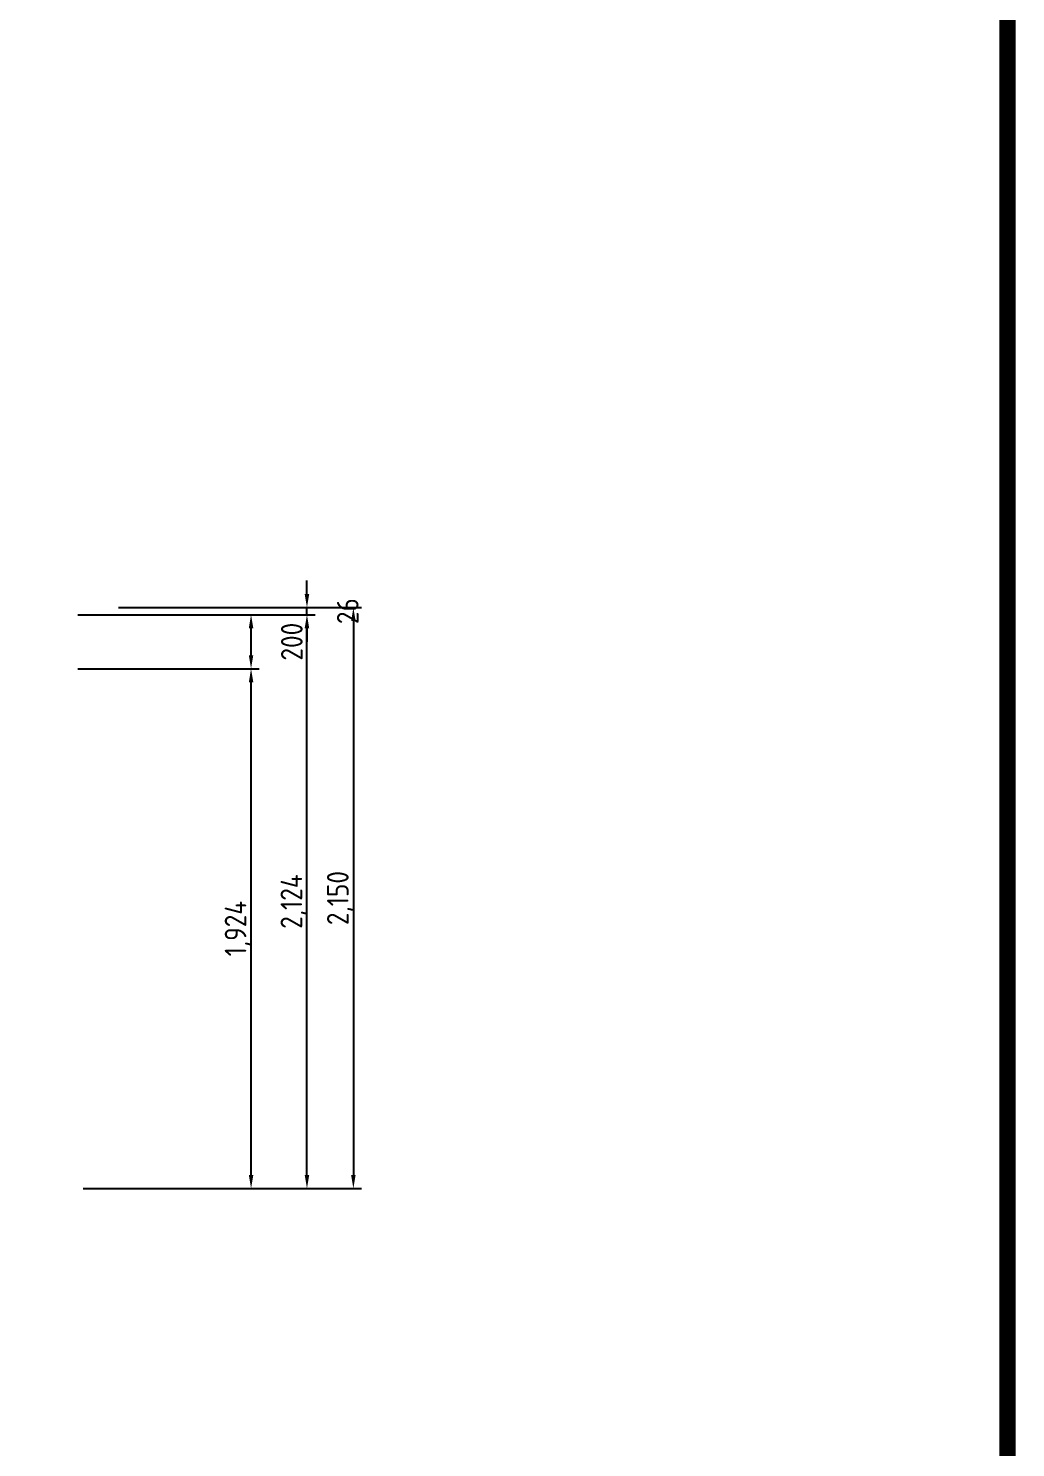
# Model space of a CAD drawing. Extents: x 0 to 79700, y -68 to 28499.
# Drawn here: x 76044 to 79700, y 3410 to 8664 of the extents above; entities that cross this region are included whole.
import ezdxf

# ---------------------------------------------------------------- set-up
doc = ezdxf.new("R2010")
doc.units = 0
doc.header["$LTSCALE"] = 50
doc.header["$MEASUREMENT"] = 0
doc.header["$PDMODE"] = 3
doc.layers.get('0').update_dxf_attribs({"linetype": 'CONTINUOUS'})
doc.layers.get('DEFPOINTS').update_dxf_attribs({"linetype": 'CONTINUOUS'})
doc.styles.get("Standard").update_dxf_attribs({"font": 'architxt.shx'})
doc.dimstyles.new('STANDARD$0', dxfattribs={"dimscale": 0, "dimtxt": 80, "dimasz": 50, "dimexe": 30, "dimexo": 150, "dimtad": 3, "dimdec": 0, "dimdsep": 46, "dimlunit": 6, "dimtxsty": 'Standard', "dimcen": 80, "dimclrd": 254, "dimclre": 254, "dimadec": 0, "dimazin": 0, "dimtfac": 1, "dimtdec": 0, "dimtmove": 2, "dimatfit": 3, "dimfxl": 1, "dimtolj": 1, "dimtzin": 0, "dimarcsym": 0})

# ---------------------------------------------------------------- blocks, each defined once
blk = doc.blocks.new('*D463')
at = {"color": 254, "lineweight": -2, "transparency": 16777216}
for p, q in [((76227.1, 6293.4), (76898.3, 6293.4)), ((76868.3, 4419.4), (76868.3, 6243.4)), ((76246.1, 4369.4), (76898.3, 4369.4))]:
    blk.add_line(p, q, dxfattribs=at)
at = {"color": 254, "transparency": 16777216}
for points in [[(76860, 6243.4), (76876.6, 6243.4), (76868.3, 6293.4)], [(76860, 4419.4), (76876.6, 4419.4), (76868.3, 4369.4)]]:
    blk.add_solid(points, dxfattribs=at)
at = {"layer": 'DEFPOINTS', "color": 0, "transparency": 16777216}
for p in [(76077.1, 6293.4), (76868.3, 6293.4), (76096.1, 4369.4)]:
    blk.add_point(p, dxfattribs=at)
at = {"color": 0, "transparency": 16777216, "insert": (76820.1, 5331.4), "char_height": 80, "attachment_point": 5, "rotation": 90}
blk.add_mtext('\\A1;1,924', dxfattribs=at)
blk = doc.blocks.new('*D464')
at = {"color": 254, "lineweight": -2, "transparency": 16777216}
for p, q in [((76227.1, 6493.4), (76898.3, 6493.4)), ((76868.3, 6343.4), (76868.3, 6443.4)), ((76227.1, 6293.4), (76898.3, 6293.4))]:
    blk.add_line(p, q, dxfattribs=at)
at = {"color": 254, "transparency": 16777216}
for points in [[(76860, 6443.4), (76876.6, 6443.4), (76868.3, 6493.4)], [(76860, 6343.4), (76876.6, 6343.4), (76868.3, 6293.4)]]:
    blk.add_solid(points, dxfattribs=at)
at = {"layer": 'DEFPOINTS', "color": 0, "transparency": 16777216}
for p in [(76077.1, 6493.4), (76868.3, 6493.4), (76077.1, 6293.4)]:
    blk.add_point(p, dxfattribs=at)
at = {"color": 0, "transparency": 16777216, "insert": (77019.2, 6393.4), "char_height": 80, "attachment_point": 5, "rotation": 90}
blk.add_mtext('\\A1;200', dxfattribs=at)
blk = doc.blocks.new('*D465')
at = {"color": 254, "lineweight": -2, "transparency": 16777216}
for p, q in [((76227.1, 6493.4), (77105.3, 6493.4)), ((77075.3, 4419.4), (77075.3, 6443.4)), ((76246.1, 4369.4), (77105.3, 4369.4))]:
    blk.add_line(p, q, dxfattribs=at)
at = {"color": 254, "transparency": 16777216}
for points in [[(77066.9, 6443.4), (77083.6, 6443.4), (77075.3, 6493.4)], [(77066.9, 4419.4), (77083.6, 4419.4), (77075.3, 4369.4)]]:
    blk.add_solid(points, dxfattribs=at)
at = {"layer": 'DEFPOINTS', "color": 0, "transparency": 16777216}
for p in [(76077.1, 6493.4), (77075.3, 6493.4), (76096.1, 4369.4)]:
    blk.add_point(p, dxfattribs=at)
at = {"color": 0, "transparency": 16777216, "insert": (77027, 5431.4), "char_height": 80, "attachment_point": 5, "rotation": 90}
blk.add_mtext('\\A1;2,124', dxfattribs=at)
blk = doc.blocks.new('*D466')
at = {"color": 254, "lineweight": -2, "transparency": 16777216}
for p, q in [((77075.3, 6569.4), (77075.3, 6619.4)), ((76377.1, 6519.4), (77105.3, 6519.4)), ((77075.3, 6493.4), (77075.3, 6519.4)), ((76227.1, 6493.4), (77105.3, 6493.4)), ((77075.3, 6443.4), (77075.3, 6393.4))]:
    blk.add_line(p, q, dxfattribs=at)
at = {"color": 254, "transparency": 16777216}
for points in [[(77066.9, 6569.4), (77083.6, 6569.4), (77075.3, 6519.4)], [(77066.9, 6443.4), (77083.6, 6443.4), (77075.3, 6493.4)]]:
    blk.add_solid(points, dxfattribs=at)
at = {"layer": 'DEFPOINTS', "color": 0, "transparency": 16777216}
for p in [(76227.1, 6519.4), (77075.3, 6519.4), (76077.1, 6493.4)]:
    blk.add_point(p, dxfattribs=at)
at = {"color": 0, "transparency": 16777216, "insert": (77226.2, 6506.4), "char_height": 80, "attachment_point": 5, "rotation": 90}
blk.add_mtext('\\A1;26', dxfattribs=at)
blk = doc.blocks.new('*D467')
at = {"color": 254, "lineweight": -2, "transparency": 16777216}
for p, q in [((76661.1, 6519.4), (77277.1, 6519.4)), ((77247.1, 6469.4), (77247.1, 4419.4)), ((76396.1, 4369.4), (77277.1, 4369.4))]:
    blk.add_line(p, q, dxfattribs=at)
at = {"color": 254, "transparency": 16777216}
for points in [[(77238.8, 6469.4), (77255.4, 6469.4), (77247.1, 6519.4)], [(77238.8, 4419.4), (77255.4, 4419.4), (77247.1, 4369.4)]]:
    blk.add_solid(points, dxfattribs=at)
at = {"layer": 'DEFPOINTS', "color": 0, "transparency": 16777216}
for p in [(76511.1, 6519.4), (76246.1, 4369.4), (77247.1, 4369.4)]:
    blk.add_point(p, dxfattribs=at)
at = {"color": 0, "transparency": 16777216, "insert": (77198.8, 5444.4), "char_height": 80, "attachment_point": 5, "rotation": 90}
blk.add_mtext('\\A1;2,150', dxfattribs=at)
blk = doc.blocks.new('forma3')
at = {"const_width": 2}
blk.add_lwpolyline([(0, 297), (0, 0), (420, 0), (420, 297)], close=True, dxfattribs=at)

msp = doc.modelspace()

# ---------------------------------------------------------------- block references
at = {"xscale": 30, "yscale": 30, "zscale": 30}
msp.add_blockref('forma3', (67069.50283, -37.60583), dxfattribs=at)

# ---------------------------------------------------------------- dimensions: what is measured, and where the dimension line sits
at = {"ltscale": 10}
for base, p1, p2, picture, middle in [((77075.27302, 6519.41817), (76077.09118, 6493.41817), (76227.09118, 6519.41817), '*D466', (77226.21052, 6506.41817)), ((77247.09163, 4369.41817), (76511.09118, 6519.41817), (76246.09118, 4369.41817), '*D467', (77198.84758, 5444.41817)), ((76868.30916, 6493.41817), (76077.09118, 6293.41817), (76077.09118, 6493.41817), '*D464', (77019.24666, 6393.41817)), ((77075.27302, 6493.41817), (76096.09118, 4369.41817), (76077.09118, 6493.41817), '*D465', (77027.02898, 5431.41817)), ((76868.30916, 6293.41817), (76096.09118, 4369.41817), (76077.09118, 6293.41817), '*D463', (76820.06512, 5331.41817))]:
    dim = msp.add_linear_dim(base=base, p1=p1, p2=p2, angle=90, dimstyle='STANDARD$0', override={"dimscale": 1}, dxfattribs=at)
    dim.commit()
    dim.dimension.update_dxf_attribs({"geometry": picture, "text_midpoint": middle})

doc.saveas('drawing.dxf')
